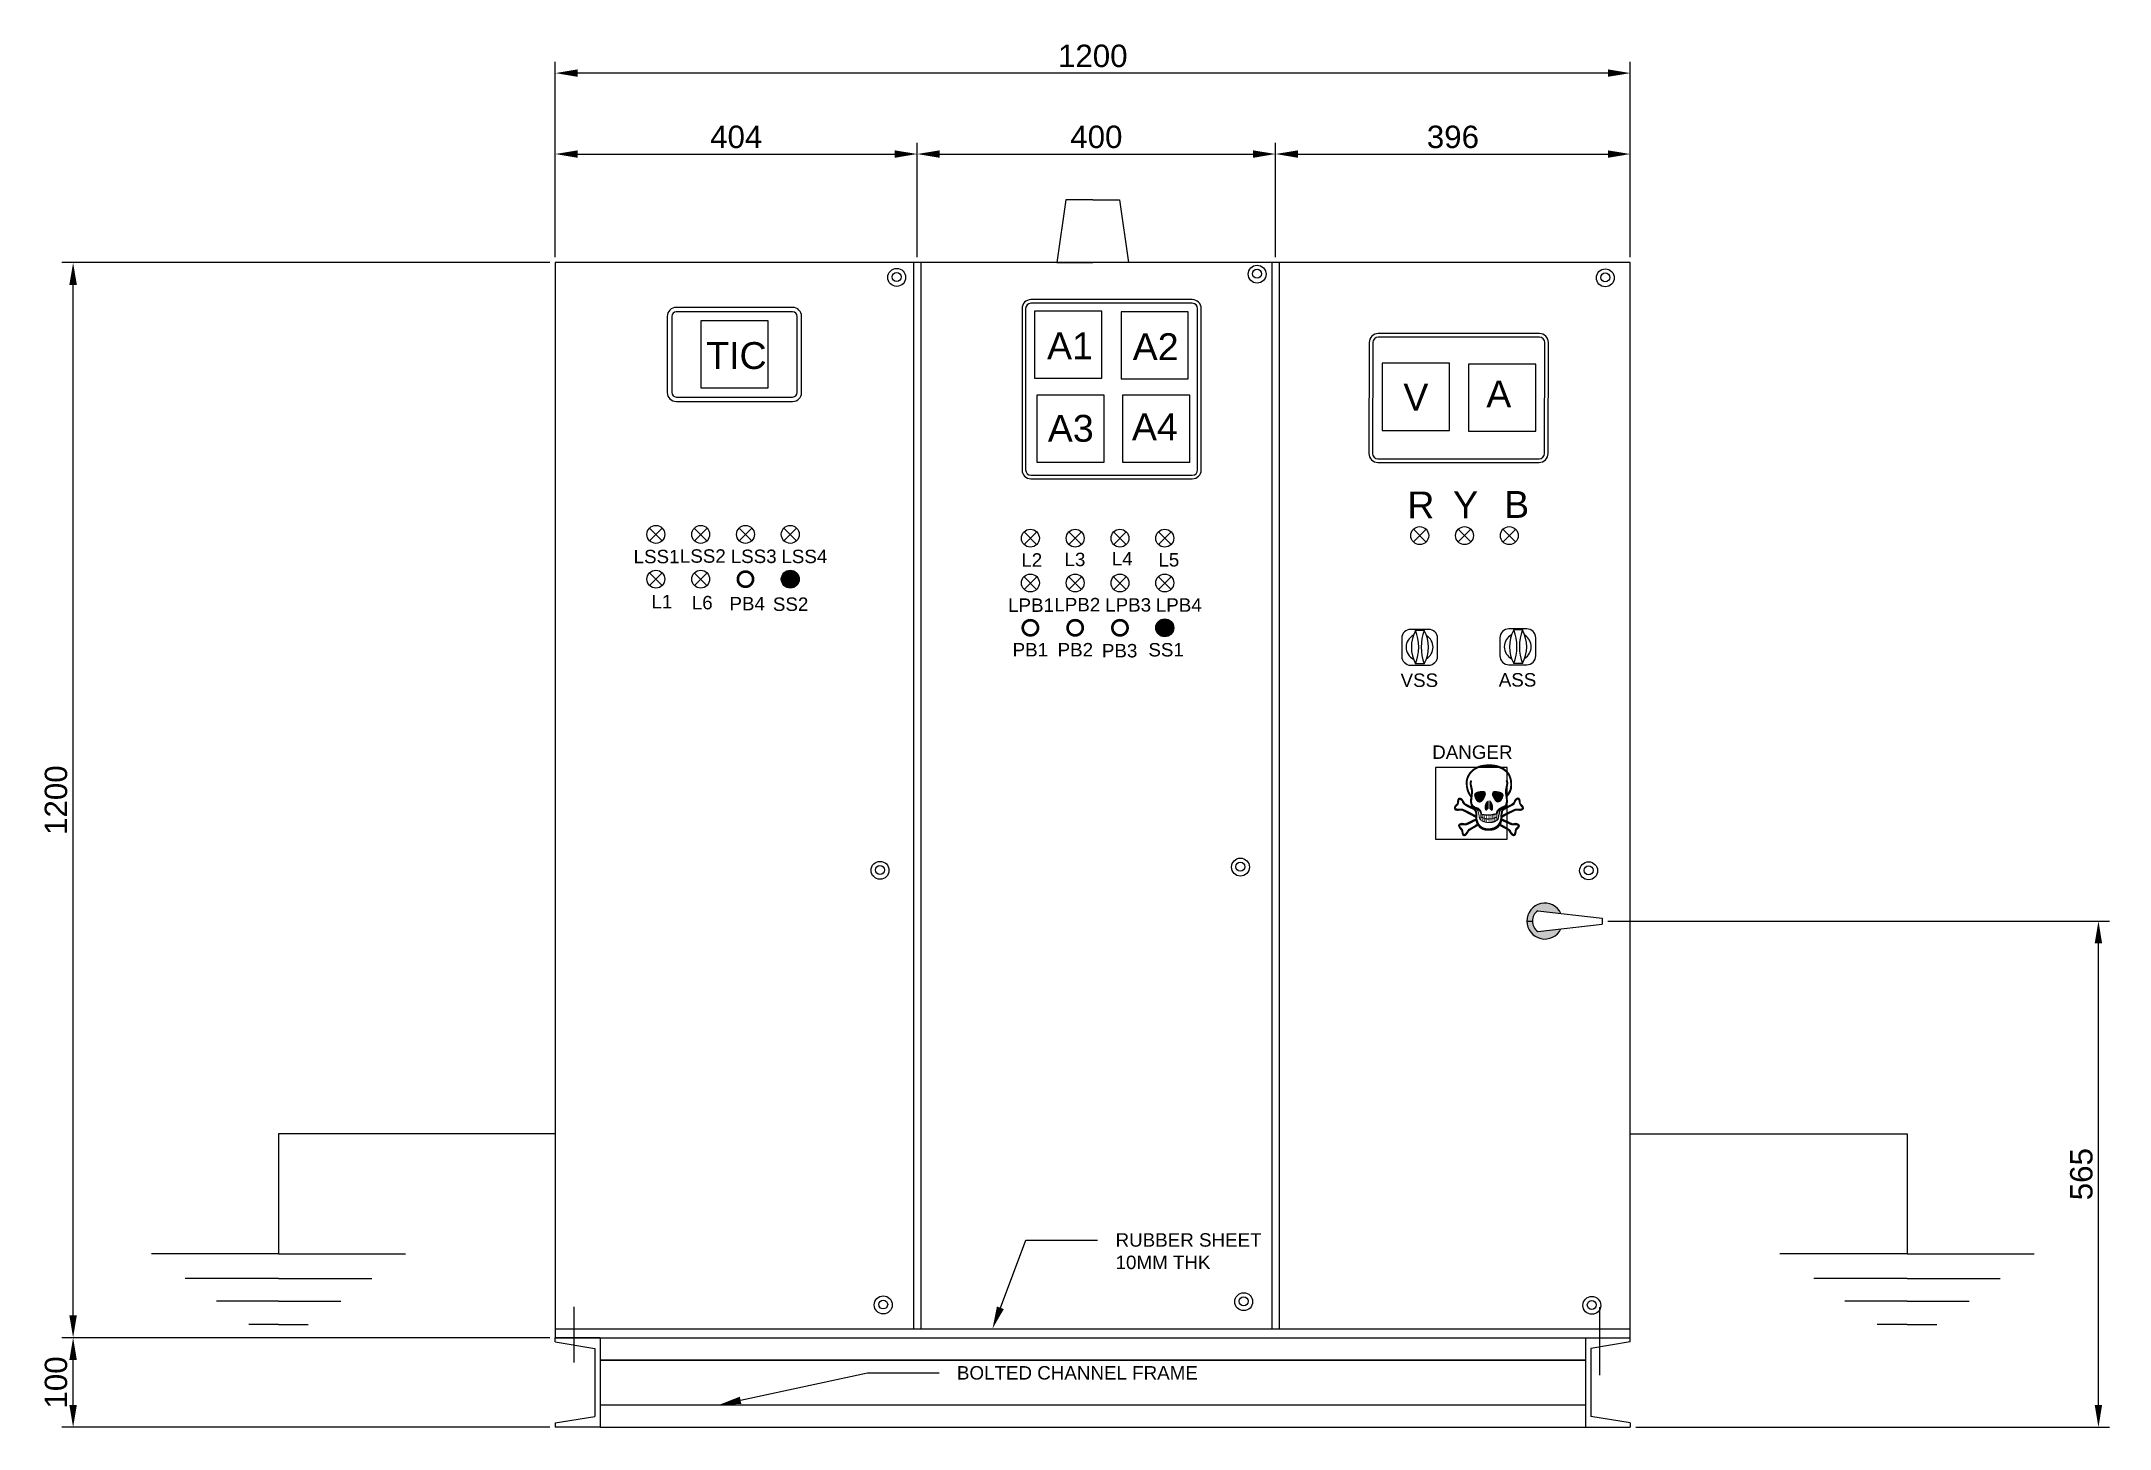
# Model space of a CAD drawing. Header units: millimetres. Extents: x 1426 to 3735, y 478 to 2027.
import ezdxf
from ezdxf import colors
from ezdxf.entities.mleader import LeaderData, LeaderLine
from ezdxf.math import Vec2, Vec3

# ---------------------------------------------------------------- set-up
doc = ezdxf.new("R2010")
doc.units = ezdxf.units.MM
doc.styles.get("Standard").update_dxf_attribs({"font": 'arial.ttf'})
doc.dimstyles.new('ISO-25', dxfattribs={"dimscale": 10, "dimtxt": 2.5, "dimasz": 2.5, "dimexe": 1.25, "dimexo": 0.625, "dimtad": 1, "dimtxsty": 'Standard', "dimcen": 2.5, "dimadec": 0, "dimazin": 0, "dimtfac": 1, "dimtmove": 0, "dimatfit": 3, "dimfxl": 1, "dimarcsym": 0})

# ---------------------------------------------------------------- blocks, each defined once
blk = doc.blocks.new('*U1')
for p, q in [((7, -7.1), (-7.1, 7)), ((-7, -7.1), (7.1, 7))]:
    blk.add_line(p, q)
blk.add_circle((0, 0), 10)
blk = doc.blocks.new('*U3')
at = {"const_width": 3}
blk.add_lwpolyline([(-8.5, 0, 1), (8.5, 0, 1)], format="xyb", close=True, dxfattribs=at)
blk = doc.blocks.new('*U2')
at = {"color": 0, "linetype": 'ByBlock', "lineweight": -2, "transparency": 16777216}
for name, p in [('*U1', (0, 50)), ('*U1', (50, 50)), ('*U1', (100, 50)), ('*U1', (150, 50)), ('*U1', (0, 0)), ('*U1', (50, 0)), ('*U3', (100, 0)), ('*U1', (150, 0))]:
    blk.add_blockref(name, p, dxfattribs=at)
blk = doc.blocks.new('*U7')
at = {"const_width": 3}
blk.add_lwpolyline([(-8.5, 0, 1), (8.5, 0, 1)], format="xyb", close=True, dxfattribs=at)
blk = doc.blocks.new('*U4')
for p, q in [((7, -7.1), (-7.1, 7)), ((-7, -7.1), (7.1, 7))]:
    blk.add_line(p, q)
blk.add_circle((0, 0), 10)
blk = doc.blocks.new('*U6')
at = {"const_width": 3}
blk.add_lwpolyline([(-8.5, 0, 1), (8.5, 0, 1)], format="xyb", close=True, dxfattribs=at)
blk = doc.blocks.new('*U5')
at = {"color": 0, "linetype": 'ByBlock', "lineweight": -2, "transparency": 16777216}
for name, p in [('*U4', (0, 100)), ('*U4', (50, 100)), ('*U4', (100, 100)), ('*U4', (150, 100)), ('*U4', (0, 50)), ('*U4', (50, 50)), ('*U4', (100, 50)), ('*U4', (150, 50)), ('*U7', (0, 0)), ('*U7', (50, 0)), ('*U6', (100, 0)), ('*U4', (150, 0))]:
    blk.add_blockref(name, p, dxfattribs=at)
blk = doc.blocks.new('*U8')
for p, q in [((7, -7.1), (-7.1, 7)), ((-7, -7.1), (7.1, 7))]:
    blk.add_line(p, q)
blk.add_circle((0, 0), 10)
blk = doc.blocks.new('*U9')
at = {"color": 0, "linetype": 'ByBlock', "lineweight": -2, "transparency": 16777216}
for p in [(0, 0), (50, 0), (100, 0)]:
    blk.add_blockref('*U8', p, dxfattribs=at)
blk = doc.blocks.new('*U12')
for p, q in [((0, 100), (0, 0)), ((0, 100), (50, 100)), ((50, 95.2), (6, 87.8)), ((50, 95.2), (50, 100)), ((6, 87.8), (6, 12.2)), ((0, 0), (50, 0)), ((50, 4.8), (6, 12.2)), ((50, 4.8), (50, 0))]:
    blk.add_line(p, q)
blk = doc.blocks.new('*D14')
at = {"color": 0, "lineweight": -2, "transparency": 16777216}
for p, q in [((2000, 1786.1), (2000, 1913.6)), ((2025, 1901.1), (2379, 1901.1)), ((2404, 1786.1), (2404, 1913.6))]:
    blk.add_line(p, q, dxfattribs=at)
at = {"color": 0, "transparency": 16777216}
for points in [[(2025, 1905.2), (2025, 1896.9), (2000, 1901.1)], [(2379, 1905.2), (2379, 1896.9), (2404, 1901.1)]]:
    blk.add_solid(points, dxfattribs=at)
at = {"layer": 'Defpoints', "color": 0, "transparency": 16777216}
for p in [(2404, 1901.1), (2000, 1779.9), (2404, 1779.9)]:
    blk.add_point(p, dxfattribs=at)
at = {"color": 0, "transparency": 16777216, "insert": (2202, 1920.1), "char_height": 25, "attachment_point": 5}
blk.add_mtext('404', dxfattribs=at)
blk = doc.blocks.new('*D15')
at = {"color": 0, "lineweight": -2, "transparency": 16777216}
for p, q in [((2404, 1786.1), (2404, 1913.6)), ((2429, 1901.1), (2779, 1901.1)), ((2804, 1786.1), (2804, 1913.6))]:
    blk.add_line(p, q, dxfattribs=at)
at = {"color": 0, "transparency": 16777216}
for points in [[(2429, 1905.2), (2429, 1896.9), (2404, 1901.1)], [(2779, 1905.2), (2779, 1896.9), (2804, 1901.1)]]:
    blk.add_solid(points, dxfattribs=at)
at = {"layer": 'Defpoints', "color": 0, "transparency": 16777216}
for p in [(2804, 1901.1), (2404, 1779.9), (2804, 1779.9)]:
    blk.add_point(p, dxfattribs=at)
at = {"color": 0, "transparency": 16777216, "insert": (2604, 1920.1), "char_height": 25, "attachment_point": 5}
blk.add_mtext('400', dxfattribs=at)
blk = doc.blocks.new('*D16')
at = {"color": 0, "lineweight": -2, "transparency": 16777216}
for p, q in [((2804, 1786.1), (2804, 1913.6)), ((2829, 1901.1), (3175, 1901.1)), ((3200, 1786.1), (3200, 1913.6))]:
    blk.add_line(p, q, dxfattribs=at)
at = {"color": 0, "transparency": 16777216}
for points in [[(2829, 1905.2), (2829, 1896.9), (2804, 1901.1)], [(3175, 1905.2), (3175, 1896.9), (3200, 1901.1)]]:
    blk.add_solid(points, dxfattribs=at)
at = {"layer": 'Defpoints', "color": 0, "transparency": 16777216}
for p in [(3200, 1901.1), (2804, 1779.9), (3200, 1779.9)]:
    blk.add_point(p, dxfattribs=at)
at = {"color": 0, "transparency": 16777216, "insert": (3002, 1920.1), "char_height": 25, "attachment_point": 5}
blk.add_mtext('396', dxfattribs=at)
blk = doc.blocks.new('*D17')
at = {"color": 0, "lineweight": -2, "transparency": 16777216}
for p, q in [((2000, 1786.1), (2000, 2003.9)), ((3175, 1991.4), (2025, 1991.4)), ((3200, 1786.1), (3200, 2003.9))]:
    blk.add_line(p, q, dxfattribs=at)
at = {"color": 0, "transparency": 16777216}
for points in [[(2025, 1995.6), (2025, 1987.3), (2000, 1991.4)], [(3175, 1995.6), (3175, 1987.3), (3200, 1991.4)]]:
    blk.add_solid(points, dxfattribs=at)
at = {"layer": 'Defpoints', "color": 0, "transparency": 16777216}
for p in [(2000, 1991.4), (2000, 1779.9), (3200, 1779.9)]:
    blk.add_point(p, dxfattribs=at)
at = {"color": 0, "transparency": 16777216, "insert": (2600, 2010.5), "char_height": 25, "attachment_point": 5}
blk.add_mtext('1200', dxfattribs=at)
blk = doc.blocks.new('*D18')
at = {"color": 0, "lineweight": -2, "transparency": 16777216}
for p, q in [((1993.8, 579.9), (1449.3, 579.9)), ((1461.8, 504.9), (1461.8, 554.9)), ((1993.8, 479.9), (1449.3, 479.9))]:
    blk.add_line(p, q, dxfattribs=at)
at = {"color": 0, "transparency": 16777216}
for points in [[(1457.6, 554.9), (1466, 554.9), (1461.8, 579.9)], [(1457.6, 504.9), (1466, 504.9), (1461.8, 479.9)]]:
    blk.add_solid(points, dxfattribs=at)
at = {"layer": 'Defpoints', "color": 0, "transparency": 16777216}
for p in [(1461.8, 579.9), (2000, 579.9), (2000, 479.9)]:
    blk.add_point(p, dxfattribs=at)
at = {"color": 0, "transparency": 16777216, "insert": (1442.8, 529.9), "char_height": 25, "attachment_point": 5, "rotation": 90}
blk.add_mtext('100', dxfattribs=at)
blk = doc.blocks.new('*D19')
at = {"color": 0, "lineweight": -2, "transparency": 16777216}
for p, q in [((1993.8, 1779.9), (1449.3, 1779.9)), ((1461.8, 604.9), (1461.8, 1754.9)), ((1993.8, 579.9), (1449.3, 579.9))]:
    blk.add_line(p, q, dxfattribs=at)
at = {"color": 0, "transparency": 16777216}
for points in [[(1457.6, 1754.9), (1466, 1754.9), (1461.8, 1779.9)], [(1457.6, 604.9), (1466, 604.9), (1461.8, 579.9)]]:
    blk.add_solid(points, dxfattribs=at)
at = {"layer": 'Defpoints', "color": 0, "transparency": 16777216}
for p in [(1461.8, 1779.9), (2000, 1779.9), (2000, 579.9)]:
    blk.add_point(p, dxfattribs=at)
at = {"color": 0, "transparency": 16777216, "insert": (1442.8, 1179.9), "char_height": 25, "attachment_point": 5, "rotation": 90}
blk.add_mtext('1200', dxfattribs=at)
blk = doc.blocks.new('*D20')
at = {"color": 0, "lineweight": -2, "transparency": 16777216}
for p, q in [((3174.8, 1044.9), (3735.1, 1044.9)), ((3722.6, 504.9), (3722.6, 1019.9)), ((3206.3, 479.9), (3735.1, 479.9))]:
    blk.add_line(p, q, dxfattribs=at)
at = {"color": 0, "transparency": 16777216}
for points in [[(3718.4, 1019.9), (3726.7, 1019.9), (3722.6, 1044.9)], [(3718.4, 504.9), (3726.7, 504.9), (3722.6, 479.9)]]:
    blk.add_solid(points, dxfattribs=at)
at = {"layer": 'Defpoints', "color": 0, "transparency": 16777216}
for p in [(3168.5, 1044.9), (3722.6, 1044.9), (3200, 479.9)]:
    blk.add_point(p, dxfattribs=at)
at = {"color": 0, "transparency": 16777216, "insert": (3703.6, 762.4), "char_height": 25, "attachment_point": 5, "rotation": 90}
blk.add_mtext('565', dxfattribs=at)

msp = doc.modelspace()

# ---------------------------------------------------------------- hatches: boundary and pattern name
h = msp.add_hatch(color=256)
h.dxf.hatch_style = 1
h.paths.add_polyline_path([(2255.196, 1433.551), (2262.329, 1426.417), (2269.463, 1433.551, 0.41940326)])
h.paths.add_polyline_path([(2262.329, 1426.417), (2269.338, 1419.409, 0.20121163), (2272.329, 1426.542, 0.19661513), (2269.463, 1433.551)])
h.paths.add_polyline_path([(2269.338, 1419.409), (2262.329, 1426.417), (2255.321, 1419.409, 0.40904284)])
h.paths.add_polyline_path([(2255.321, 1419.409), (2262.329, 1426.417), (2255.196, 1433.551, 0.19661513), (2252.329, 1426.542, 0.20121163)])
h = msp.add_hatch(color=256)
h.dxf.hatch_style = 1
h.paths.add_polyline_path([(2673.216, 1379.295), (2680.35, 1372.162), (2687.483, 1379.295, 0.41940326)])
h.paths.add_polyline_path([(2680.35, 1372.162), (2687.358, 1365.154, 0.20121163), (2690.35, 1372.287, 0.19661513), (2687.483, 1379.295)])
h.paths.add_polyline_path([(2687.358, 1365.154), (2680.35, 1372.162), (2673.341, 1365.154, 0.40904284)])
h.paths.add_polyline_path([(2673.341, 1365.154), (2680.35, 1372.162), (2673.216, 1379.295, 0.19661513), (2670.35, 1372.287, 0.20121163)])
h = msp.add_hatch(color=256)
h.dxf.hatch_style = 1
h.paths.add_polyline_path([(3122.625, 1053.453, 4.4413728), (3122.625, 1036.31), (3096.829, 1033.36, -0.53345677), (3096.829, 1056.402)])

# ---------------------------------------------------------------- linework, layer by layer
for p, q in [((2570, 1849.881), (2560, 1779.881)), ((2600, 1849.881), (2570, 1849.881)), ((2600, 1849.881), (2630, 1849.881)), ((2630, 1849.881), (2640, 1779.881)), ((3200, 1779.881), (2000, 1779.881)), ((2000, 1779.881), (2000, 579.881)), ((2400, 1779.881), (2400, 589.881)), ((2408, 1779.881), (2408, 589.881)), ((2560, 1779.881), (2600, 1779.881)), ((2640, 1779.881), (2600, 1779.881)), ((2800, 1779.881), (2800, 589.881)), ((2808, 1779.881), (2808, 589.881)), ((3200, 579.881), (3200, 1779.881)), ((2970.059, 1369.441), (2960.34, 1369.441)), ((3079.679, 1369.901), (3069.96, 1369.901)), ((2970.059, 1331.907), (2960.34, 1331.907)), ((3079.679, 1332.367), (3069.96, 1332.367)), ((3084.555, 1044.881), (3090.683, 1044.881)), ((3096.829, 1056.402), (3168.517, 1048.206)), ((3096.829, 1033.36), (3168.517, 1041.557)), ((3168.517, 1048.206), (3168.517, 1041.557)), ((2000, 807.59), (1691.107, 807.59)), ((1691.107, 807.59), (1691.107, 673.305)), ((3200, 807.59), (3508.893, 807.59)), ((3508.893, 807.59), (3508.893, 673.305)), ((1691.107, 673.305), (1549.206, 673.305)), ((1691.107, 673.305), (1833.008, 673.305)), ((3508.893, 673.305), (3366.992, 673.305)), ((3508.893, 673.305), (3650.794, 673.305)), ((1691.107, 645.873), (1587.02, 645.873)), ((1691.107, 645.873), (1795.194, 645.873)), ((3508.893, 645.873), (3404.806, 645.873)), ((3508.893, 645.873), (3612.98, 645.873)), ((1691.107, 620.727), (1621.682, 620.727)), ((1691.107, 620.727), (1760.531, 620.727)), ((2020.722, 614.192), (2020.722, 552.011)), ((3165.807, 613.959), (3165.807, 537.938)), ((3508.893, 620.727), (3439.469, 620.727)), ((3508.893, 620.727), (3578.318, 620.727)), ((1691.107, 594.438), (1657.92, 594.438)), ((1691.107, 594.438), (1724.293, 594.438)), ((2000, 589.881), (3200, 589.881)), ((2000, 579.881), (3200, 579.881)), ((2050, 579.881), (2050, 529.881)), ((3508.893, 594.438), (3475.707, 594.438)), ((3508.893, 594.438), (3542.08, 594.438)), ((2050, 554.881), (3150, 554.881)), ((3150, 554.881), (2050, 554.881)), ((2050, 554.881), (3150, 554.881)), ((2050, 504.747), (3150, 504.747)), ((2050, 479.881), (3150, 479.881))]:
    msp.add_line(p, q)
for points in [[(2531.046, 1538.539), (2711.046, 1538.539, 0.41421356), (2721.046, 1548.539), (2721.046, 1728.539, 0.41421356), (2711.046, 1738.539), (2531.046, 1738.539, 0.41421356), (2521.046, 1728.539), (2521.046, 1548.539, 0.41421356)], [(2531.046, 1542.539), (2711.046, 1542.539, 0.41421356), (2717.046, 1548.539), (2717.046, 1728.539, 0.41421356), (2711.046, 1734.539), (2531.046, 1734.539, 0.41421356), (2525.046, 1728.539), (2525.046, 1548.539, 0.41421356)], [(2135, 1624.881), (2265, 1624.881, 0.41421356), (2275, 1634.881), (2275, 1719.881, 0.41421356), (2265, 1729.881), (2135, 1729.881, 0.41421356), (2125, 1719.881), (2125, 1634.881, 0.41421356)], [(2135, 1629.881), (2265, 1629.881, 0.41421356), (2270, 1634.881), (2270, 1719.881, 0.41421356), (2265, 1724.881), (2135, 1724.881, 0.41421356), (2130, 1719.881), (2130, 1634.881, 0.41421356)], [(2918.226, 1556.86), (3098.226, 1556.86, 0.41421356), (3108.226, 1566.86), (3108.633, 1690.628, 0.41421356), (3098.633, 1700.628), (2918.633, 1700.628, 0.41421356), (2908.633, 1690.628), (2908.226, 1566.86, 0.41421356)], [(2918.226, 1560.86), (3098.226, 1560.86, 0.41421356), (3104.226, 1566.86), (3104.633, 1690.628, 0.41421356), (3098.633, 1696.628), (2918.633, 1696.628, 0.41421356), (2912.633, 1690.628), (2912.226, 1566.86, 0.41421356)], [(2954.903, 1330.529), (2974.903, 1330.529, 0.41421356), (2984.903, 1340.529), (2984.903, 1360.529, 0.41421356), (2974.903, 1370.529), (2954.903, 1370.529, 0.41421356), (2944.903, 1360.529), (2944.903, 1340.529, 0.41421356)], [(3064.523, 1330.989), (3084.523, 1330.989, 0.41421356), (3094.523, 1340.989), (3094.523, 1360.989, 0.41421356), (3084.523, 1370.989), (3064.523, 1370.989, 0.41421356), (3054.523, 1360.989), (3054.523, 1340.989, 0.41421356)]]:
    msp.add_lwpolyline(points, format="xyb", close=True)
for points in [[(2162.5, 1640.091), (2237.5, 1640.091), (2237.5, 1715.091), (2162.5, 1715.091)], [(2535.107, 1650.87), (2610.107, 1650.87), (2610.107, 1725.87), (2535.107, 1725.87)], [(2631.602, 1649.994), (2706.602, 1649.994), (2706.602, 1724.994), (2631.602, 1724.994)], [(2168.54, 1695.635), (2168.54, 1695.635), (2168.54, 1695.635), (2168.54, 1695.635)], [(2923.066, 1592.516), (2998.066, 1592.516), (2998.066, 1667.516), (2923.066, 1667.516)], [(3019.56, 1591.64), (3094.56, 1591.64), (3094.56, 1666.64), (3019.56, 1666.64)], [(2537.739, 1557.119), (2612.739, 1557.119), (2612.739, 1632.119), (2537.739, 1632.119)], [(2633.356, 1557.119), (2708.356, 1557.119), (2708.356, 1632.119), (2633.356, 1632.119)], [(2982.614, 1136.221), (3062.614, 1136.221), (3062.614, 1216.221), (2982.614, 1216.221)]]:
    msp.add_lwpolyline(points, close=True)
for centre, radius in [((2381.126, 1763.402), 10), ((2381.057, 1763.848), 5), ((2783.465, 1767.004), 10), ((2783.397, 1767.45), 5), ((3172.109, 1762.915), 10), ((3172.041, 1763.361), 5), ((2362.51, 1101.555), 10), ((2764.85, 1105.157), 10), ((2764.782, 1105.603), 5), ((3153.494, 1101.068), 10), ((2362.442, 1102.001), 5), ((3153.426, 1101.514), 5), ((2366.121, 616.468), 10), ((2768.461, 620.07), 10), ((2768.392, 620.516), 5), ((3157.105, 615.981), 10), ((2366.053, 616.914), 5), ((3157.037, 616.427), 5)]:
    msp.add_circle(centre, radius)
for centre, radius, start, end in [((2964.782, 1350.648), 15, 117.068207, 243.030239), ((2995.74, 1350.674), 40.067, 152.06968, 207.93032), ((2911.388, 1350.674), 52.426, 339.024318, 20.975682), ((3019.011, 1350.674), 52.426, 159.024318, 200.975682), ((2934.659, 1350.674), 40.067, 332.06968, 27.93032), ((2964.782, 1350.648), 15, 301.511106, 58.387716), ((3074.402, 1351.108), 15, 117.068207, 243.030239), ((3105.36, 1351.134), 40.067, 152.06968, 207.93032), ((3021.008, 1351.134), 52.426, 339.024318, 20.975682), ((3128.631, 1351.134), 52.426, 159.024318, 200.975682), ((3044.279, 1351.134), 40.067, 332.06968, 27.93032), ((3074.402, 1351.108), 15, 301.511106, 58.387716), ((3104.555, 1044.881), 20, 25.377739, 334.622261), ((3104.555, 1044.881), 13.871, 123.844014, 236.155986)]:
    msp.add_arc(centre, radius, start, end)

# ---------------------------------------------------------------- block references
for name, p in [('*U2', (2112.329, 1426.542)), ('*U5', (2530.35, 1372.287)), ('*U9', (2964.965, 1475.196)), ('*U12', (3150, 479.881))]:
    msp.add_blockref(name, p)
at = {"xscale": -1}
msp.add_blockref('*U12', (2050, 479.881), dxfattribs=at)

# ---------------------------------------------------------------- texts
at = {"attachment_point": 1}
for s, insert, char_height in [('TIC', (2168.434, 1691.145), 30), ('A1', (2548.936, 1701.924), 30), ('A2', (2644.553, 1701.048), 30), ('V', (2946.691, 1644.794), 30), ('A', (3039.247, 1648.198), 30), ('A3', (2549.813, 1609.925), 30), ('A4', (2643.676, 1611.677), 30), ('R', (2951.074, 1524.37), 30), ('Y', (3002.211, 1524.438), 30), ('B', (3059.133, 1524.926), 30), ('\\PLSS1', (2087.446, 1484.287), 15), ('LSS2', (2139.083, 1459.884), 15), ('LSS3', (2195.844, 1459.556), 15), ('LSS4', (2252.384, 1459.446), 15), ('\\PL2', (2520.232, 1480.517), 15), ('L3', (2568.462, 1456.113), 15), ('L4', (2621.247, 1456.921), 15), ('L5', (2673.244, 1455.676), 15), ('L1', (2107.269, 1408.951), 15), ('L6', (2152.376, 1407.862), 15), ('PB4', (2194.439, 1406.774), 15), ('SS2', (2242.926, 1406.119), 15), ('\\PLPB1', (2505.467, 1430.032), 15), ('LPB2', (2557.103, 1405.629), 15), ('LPB3', (2613.864, 1405.301), 15), ('LPB4', (2670.404, 1405.191), 15), ('PB1', (2510.524, 1355.263), 15), ('PB2', (2560.742, 1355.309), 15), ('PB3', (2610.188, 1354.221), 15), ('SS1', (2662.082, 1355.268), 15), ('VSS', (2943.552, 1321.258), 15), ('ASS', (3053.172, 1321.718), 15), ('DANGER', (2978.898, 1240.969), 15), ('{\\fWingdings|b0|i0|c2|p2;N}', (2996.907, 1219.651), 80)]:
    msp.add_mtext_dynamic_manual_height_columns(s, width=50.89484, gutter_width=12.5, heights=[0], dxfattribs=dict(at, insert=insert, char_height=char_height))

# ---------------------------------------------------------------- dimensions: what is measured, and where the dimension line sits
for base, p1, p2, picture, middle in [((2000, 1991.436), (3200, 1779.881), (2000, 1779.881), '*D17', (2600, 2010.45)), ((2404, 1901.06), (2000, 1779.881), (2404, 1779.881), '*D14', (2202, 1920.074))]:
    dim = msp.add_linear_dim(base=base, p1=p1, p2=p2, dimstyle='ISO-25')
    dim.commit()
    dim.dimension.update_dxf_attribs({"geometry": picture, "text_midpoint": middle})
for base, p1, p2, picture, middle in [((2804, 1901.06), (2404, 1779.881), (2804, 1779.881), '*D15', (2604, 1920.074)), ((3200, 1901.06), (2804, 1779.881), (3200, 1779.881), '*D16', (3002, 1920.083))]:
    dim = msp.add_linear_dim(base=base, p1=p1, p2=p2, dimstyle='ISO-25', override={"dimtmove": 1})
    dim.commit()
    dim.dimension.update_dxf_attribs({"geometry": picture, "text_midpoint": middle})
dim = msp.add_linear_dim(base=(1461.785, 1779.881), p1=(2000, 579.881), p2=(2000, 1779.881), angle=90, dimstyle='ISO-25', override={"dimtmove": 1})
dim.commit()
dim.dimension.update_dxf_attribs({"geometry": '*D19', "text_midpoint": (1442.77, 1179.881)})
for base, p1, p2, picture, middle in [((3722.574, 1044.881), (3200, 479.881), (3168.517, 1044.881), '*D20', (3703.56, 762.381)), ((1461.785, 579.881), (2000, 479.881), (2000, 579.881), '*D18', (1442.77, 529.881))]:
    dim = msp.add_linear_dim(base=base, p1=p1, p2=p2, angle=90, dimstyle='ISO-25')
    dim.commit()
    dim.dimension.update_dxf_attribs({"geometry": picture, "text_midpoint": middle})

# ---------------------------------------------------------------- leaders
ml = msp.add_multileader_mtext('Standard')
ml.set_content('RUBBER SHEET^J10MM THK', color=256)
ml.set_leader_properties()
ml.build(insert=Vec2(0, 0))
ml.multileader.update_dxf_attribs({"arrow_head_size": 25, "scale": 10})
ctx = ml.context
ctx.base_point, ctx.scale, ctx.char_height, ctx.arrow_head_size, ctx.landing_gap_size, ctx.plane_origin = Vec3(2605.439, 688.837), 10, 15, 25, 20, Vec3(2586.335, 589.881)
notes = []
notes.append((ctx, [(0, (1, 1, 0), (2525.439, 688.837), (1, 0), 80, [(0, [(2488.023, 589.881)], 0, [])])]))
ctx.mtext.insert, ctx.mtext.flow_direction = Vec3(2625.439, 696.465), 5
ml = msp.add_multileader_mtext('Standard')
ml.set_content('BOLTED CHANNEL FRAME', color=256)
ml.set_leader_properties()
ml.build(insert=Vec2(0, 0))
ml.multileader.update_dxf_attribs({"arrow_head_size": 25, "scale": 10})
ctx = ml.context
ctx.base_point, ctx.scale, ctx.char_height, ctx.arrow_head_size, ctx.landing_gap_size, ctx.plane_origin = Vec3(2428.359, 540.525), 10, 15, 25, 20, Vec3(2182.412, 504.747)
notes.append((ctx, [(0, (1, 1, 0), (2348.359, 540.525), (1, 0), 80, [(0, [(2182.412, 504.747)], 0, [])])]))
ctx.mtext.insert, ctx.mtext.flow_direction = Vec3(2448.359, 548.153), 5
for ctx, leaders in notes:
    for number, flags, end, landing, length, lines in leaders:
        leader = LeaderData()
        leader.index, (leader.has_last_leader_line, leader.has_dogleg_vector, leader.attachment_direction) = number, flags
        leader.last_leader_point, leader.dogleg_vector, leader.dogleg_length = Vec3(end), Vec3(landing), length
        for number, points, colour, breaks in lines:
            line = LeaderLine()
            line.index, line.vertices, line.color, line.breaks = number, Vec3.list(points), colors.encode_raw_color(colour), breaks
            leader.lines.append(line)
        ctx.leaders.append(leader)

doc.saveas('drawing.dxf')
